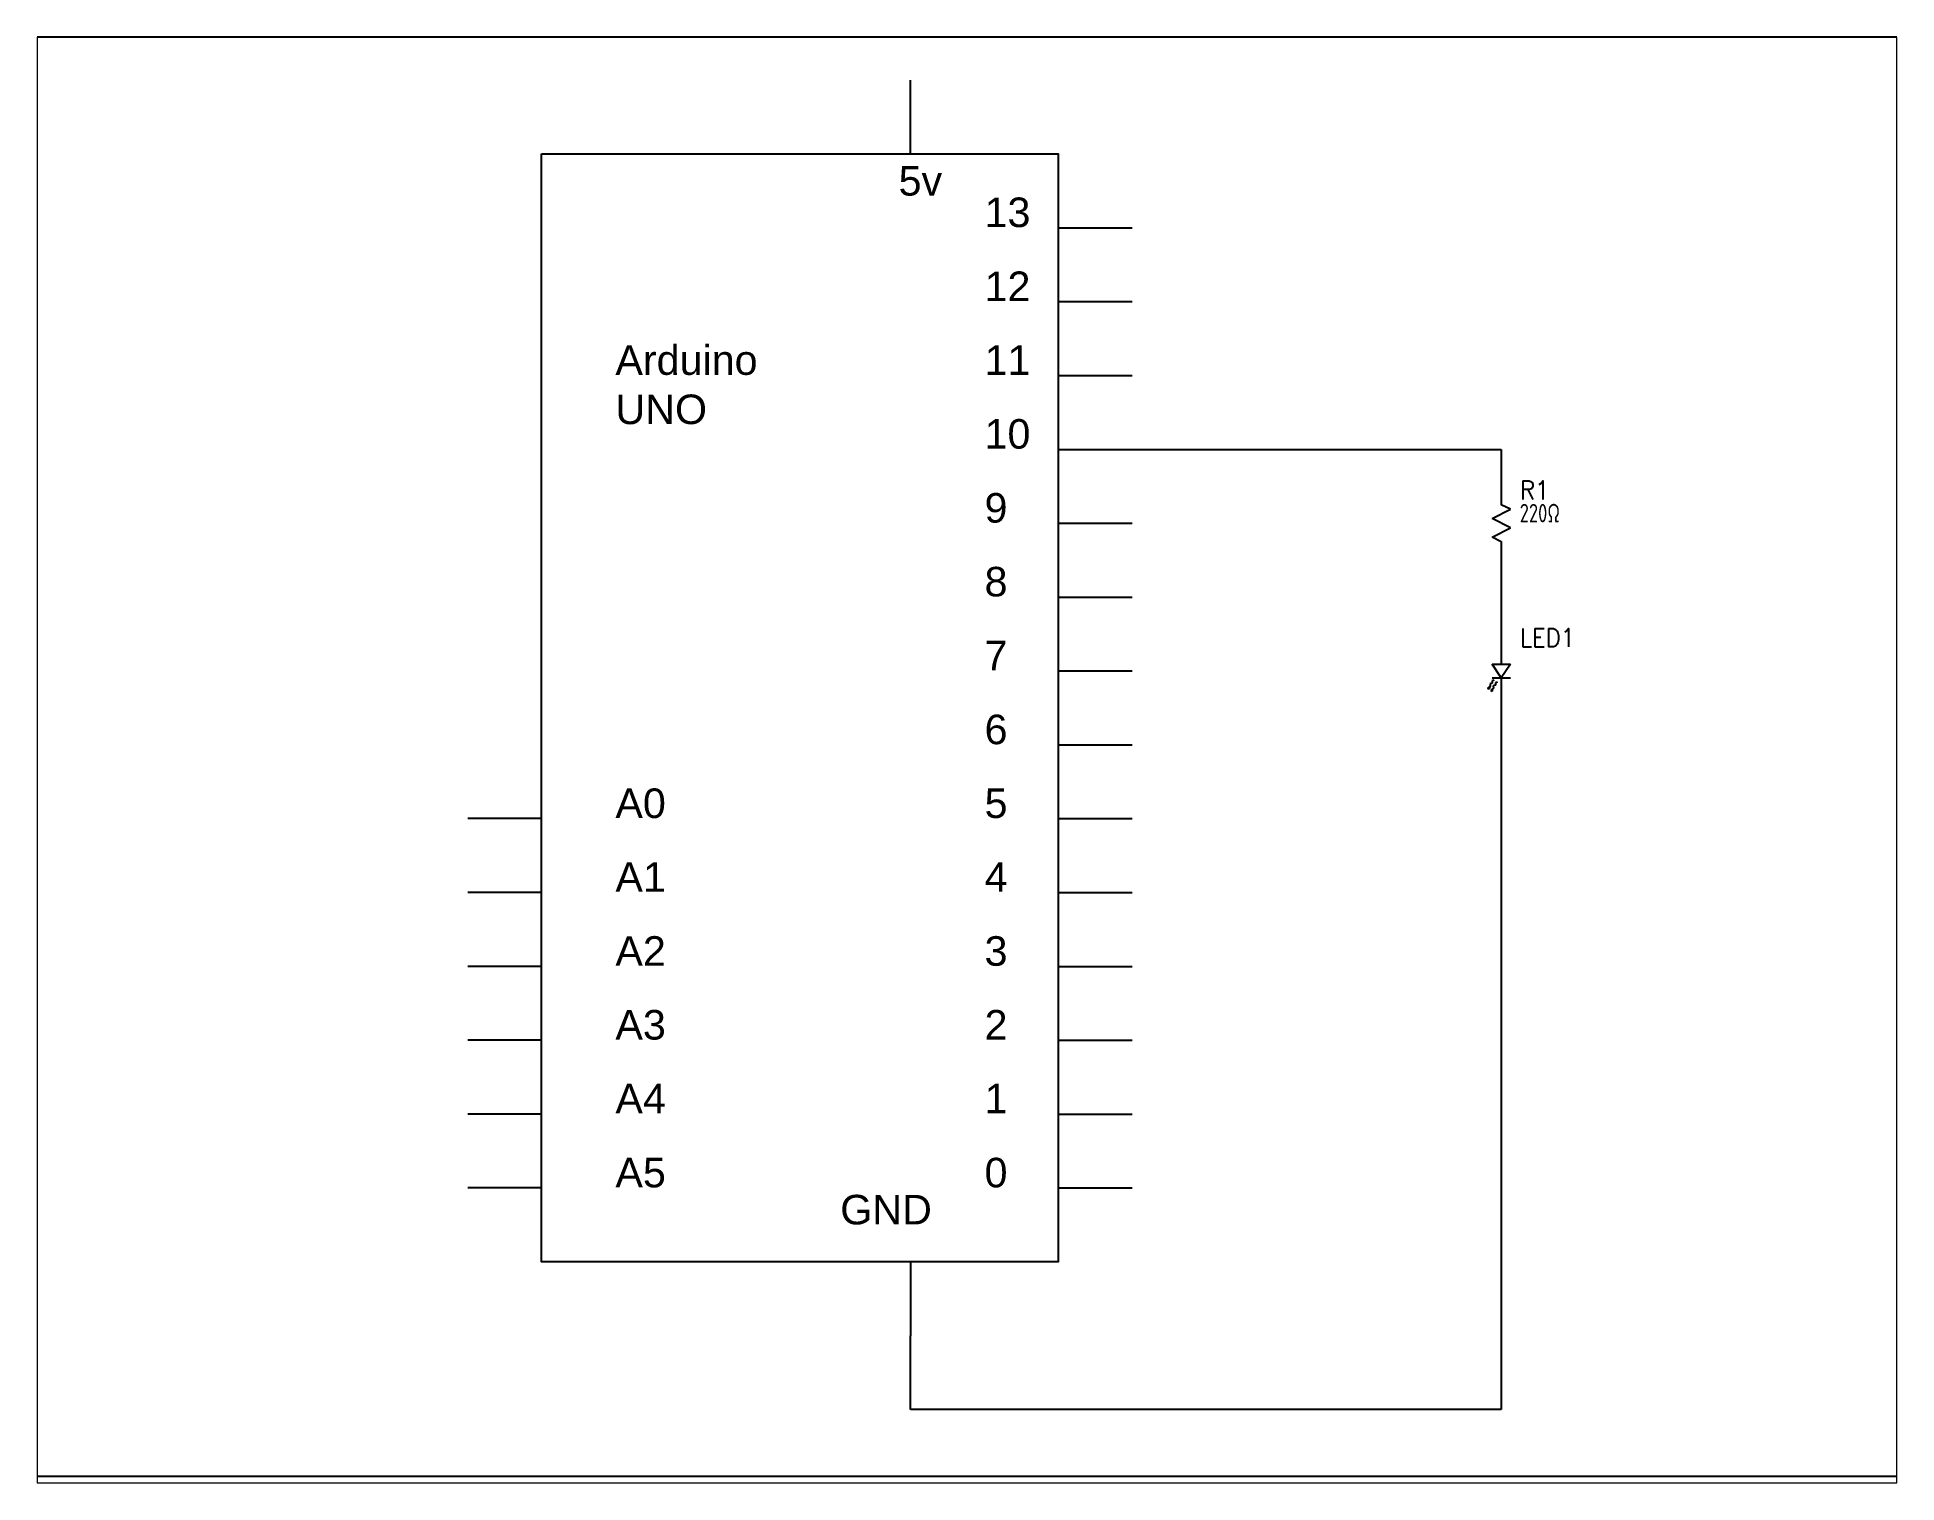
# Paper-space layout 'Layout1' of a CAD drawing. Header units: inches. Extents: x -0.3 to 10.7, y -0.3 to 8.2.
# The model-space entities are those that its viewports show. They can reach past a viewport. Long polylines and large blocks are cut down to what shows.
import ezdxf
from ezdxf.enums import TextEntityAlignment as Align

# ---------------------------------------------------------------- set-up
doc = ezdxf.new("R2010")
doc.units = ezdxf.units.IN
doc.header["$MEASUREMENT"] = 0
for name, color, linetype in [('MISC', 7, 'Continuous'), ('SYMS', 7, 'Continuous'), ('TAGS', 150, 'Continuous'), ('WIRES', 7, 'Continuous')]:
    doc.layers.add(name, color=color, linetype=linetype)
doc.styles.get("Standard").update_dxf_attribs({"font": 'arial.ttf'})
doc.styles.add('WD', font='romans.shx')

# ---------------------------------------------------------------- blocks, each defined once
blk = doc.blocks.new('VRE1')
for p, q in [((-0.062, 0.031), (0.062, 0.094)), ((0.062, -0.031), (-0.062, 0.031)), ((0.062, 0.094), (0, 0.125)), ((-0.062, -0.094), (0.062, -0.031)), ((0, -0.125), (-0.062, -0.094))]:
    blk.add_line(p, q)
at = {"style": 'WD'}
for tag, p, width in [('INST', (0.219, 0.488), 0.7), ('LOC', (0.219, 0.318), 0.7), ('TAG1', (0.127, 0.162), 0.9), ('RATING1', (0.125, 0.006), 0.7), ('RATING2', (0.125, -0.151), 0.7), ('DESC1', (0.129, -0.307), 0.7), ('DESC2', (0.129, -0.463), 0.7)]:
    blk.add_attdef(tag, p, '', height=0.125, dxfattribs=dict(at, width=width))
at = {"linetype": 'Continuous', "style": 'WD', "flags": 8}
blk.add_attdef('TERM01', text='', height=0.125, dxfattribs=at).set_placement((-0.055, 0.144), align=Align.RIGHT)
at = {"linetype": 'Continuous', "style": 'WD', "flags": 9}
for tag, p in [('ASSYCODE', (-0.094, 0.094)), ('CAT', (-0.139, 0.105)), ('MFG', (-0.12, 0.103))]:
    blk.add_attdef(tag, text='', height=0.01, rotation=90, dxfattribs=at).set_placement(p, align=Align.CENTER)
at = {"color": 7, "style": 'WD', "flags": 1}
for tag, p in [('X2TERM01', (0, 0.125)), ('X8TERM02', (0, -0.125))]:
    blk.add_attdef(tag, p, '', height=0.0125, dxfattribs=at)
at = {"style": 'WD', "flags": 9}
blk.add_attdef('FAMILY', (-0.184, 0.08), '', height=0.01, rotation=90, dxfattribs=at)
at = {"linetype": 'Continuous', "style": 'WD', "flags": 8}
blk.add_attdef('TERM02', text='', height=0.125, dxfattribs=at).set_placement((-0.041, -0.151), align=Align.TOP_RIGHT)
blk = doc.blocks.new('VDI1LED')
h = blk.add_hatch(color=256)
h.dxf.hatch_style = 1
h.paths.add_polyline_path([(-0.09, -0.124), (-0.078, -0.118), (-0.083, -0.114), (-0.088, -0.11)])
h = blk.add_hatch(color=256)
h.dxf.hatch_style = 1
h.paths.add_polyline_path([(-0.069, -0.138), (-0.056, -0.131), (-0.061, -0.128), (-0.066, -0.124)])
for p, q in [((0, -0.047), (-0.062, 0.047)), ((-0.062, 0.047), (0.062, 0.047)), ((0.062, 0.047), (0, -0.047)), ((-0.088, -0.11), (-0.09, -0.124)), ((-0.078, -0.118), (-0.09, -0.124)), ((-0.083, -0.114), (-0.088, -0.11)), ((-0.075, -0.103), (-0.083, -0.114)), ((-0.083, -0.114), (-0.078, -0.118)), ((-0.061, -0.083), (-0.076, -0.087)), ((-0.076, -0.087), (-0.075, -0.103)), ((-0.066, -0.124), (-0.069, -0.138)), ((-0.061, -0.128), (-0.066, -0.124)), ((-0.062, -0.047), (0.062, -0.047)), ((-0.047, -0.062), (-0.061, -0.066)), ((-0.061, -0.066), (-0.061, -0.083)), ((-0.053, -0.116), (-0.061, -0.128)), ((-0.039, -0.096), (-0.054, -0.1)), ((-0.054, -0.1), (-0.053, -0.116)), ((-0.025, -0.075), (-0.039, -0.08)), ((-0.039, -0.08), (-0.039, -0.096)), ((-0.056, -0.131), (-0.069, -0.138)), ((-0.061, -0.128), (-0.056, -0.131))]:
    blk.add_line(p, q)
at = {"style": 'WD'}
for tag, p, width in [('INST', (0.219, 0.488), 0.7), ('LOC', (0.219, 0.318), 0.7), ('TAG1', (0.127, 0.162), 0.9), ('RATING1', (0.125, 0.006), 0.7), ('RATING2', (0.125, -0.151), 0.7), ('DESC1', (0.129, -0.307), 0.7), ('DESC2', (0.129, -0.463), 0.7)]:
    blk.add_attdef(tag, p, '', height=0.125, dxfattribs=dict(at, width=width))
at = {"style": 'WD', "flags": 9}
for tag, p in [('WDBLKNAM', (-0.164, 0.205)), ('FAMILY', (-0.184, 0.205))]:
    blk.add_attdef(tag, p, '', height=0.01, rotation=90, dxfattribs=at)
for tag, p in [('ASSYCODE', (-0.094, 0.219)), ('CAT', (-0.139, 0.23)), ('MFG', (-0.12, 0.228))]:
    blk.add_attdef(tag, text='', height=0.01, rotation=90, dxfattribs=at).set_placement(p, align=Align.CENTER)
at = {"style": 'WD', "flags": 8}
blk.add_attdef('TERM01', text='', height=0.125, dxfattribs=at).set_placement((-0.055, 0.066), align=Align.RIGHT)
at = {"style": 'WD', "flags": 1}
for tag, p in [('X2TERM01', (0, 0.047)), ('X8TERM02', (0, -0.047))]:
    blk.add_attdef(tag, p, '', height=0.0125, dxfattribs=at)
at = {"style": 'WD', "flags": 8}
blk.add_attdef('TERM02', text='', height=0.125, dxfattribs=at).set_placement((-0.041, -0.173), align=Align.TOP_RIGHT)

msp = doc.modelspace()

# ---------------------------------------------------------------- linework, layer by layer
for points in [[(0, 40), (11, 40), (11, 48.5), (0, 48.5)], [(2.985, 47.811), (6.039, 47.811), (6.039, 41.266), (2.985, 41.266)]]:
    msp.add_lwpolyline(points, close=True)
at = {"layer": 'WIRES'}
for p, q in [((5.166, 47.811), (5.166, 48.247)), ((6.039, 47.374), (6.475, 47.374)), ((6.039, 46.938), (6.475, 46.938)), ((6.039, 46.502), (6.475, 46.502)), ((6.039, 46.065), (6.475, 46.065)), ((6.475, 46.065), (8.657, 46.065)), ((8.657, 46.065), (8.657, 45.738)), ((6.039, 45.629), (6.475, 45.629)), ((8.657, 45.52), (8.657, 44.797)), ((6.039, 45.193), (6.475, 45.193)), ((6.039, 44.756), (6.475, 44.756)), ((8.657, 44.715), (8.657, 40.393)), ((6.039, 44.32), (6.475, 44.32)), ((2.985, 43.884), (2.548, 43.884)), ((6.039, 43.884), (6.475, 43.884)), ((2.985, 43.447), (2.548, 43.447)), ((6.039, 43.447), (6.475, 43.447)), ((2.985, 43.011), (2.548, 43.011)), ((6.039, 43.011), (6.475, 43.011)), ((2.985, 42.575), (2.548, 42.575)), ((6.039, 42.575), (6.475, 42.575)), ((2.985, 42.138), (2.548, 42.138)), ((6.039, 42.138), (6.475, 42.138)), ((2.985, 41.702), (2.548, 41.702)), ((6.039, 41.702), (6.475, 41.702)), ((5.166, 41.266), (5.166, 40.829)), ((5.166, 40.393), (5.166, 40.829)), ((8.657, 40.393), (5.166, 40.393))]:
    msp.add_line(p, q, dxfattribs=at)

# ---------------------------------------------------------------- block references
at = {"layer": 'SYMS'}
ref = msp.add_blockref('VRE1', (8.657, 45.629), dxfattribs=dict(at, xscale=0.872672899201095, yscale=0.872672899201095, zscale=0.872672899201095))
ref.add_attrib('RATING1', '220Ω', (8.766, 45.634), dxfattribs={"layer": 'MISC', "height": 0.1091, "style": 'WD', "width": 0.7})
ref.add_attrib('TAG1', 'R1', (8.768, 45.77), dxfattribs={"layer": 'TAGS', "height": 0.1091, "style": 'WD', "width": 0.9})
ref = msp.add_blockref('VDI1LED', (8.657, 44.756), dxfattribs=dict(at, xscale=0.872672899201095, yscale=0.872672899201095, zscale=0.872672899201095))
ref.add_attrib('TAG1', 'LED1', (8.768, 44.898), dxfattribs={"layer": 'TAGS', "height": 0.1091, "style": 'WD', "width": 0.9})

# ---------------------------------------------------------------- texts
at = {"char_height": 0.17453, "attachment_point": 1}
for s, insert in [('{\\C256;\\c0;5v}', (5.095, 47.739)), ('{\\C256;\\c0;13}', (5.603, 47.553)), ('{\\C256;\\c0;12}', (5.603, 47.116)), ('{\\C256;\\c0;Arduino UNO}', (3.421, 46.68)), ('{\\C256;\\c0;11}', (5.603, 46.68)), ('{\\C256;\\c0;10}', (5.603, 46.244)), ('{\\C256;\\c0;9}', (5.603, 45.807)), ('{\\C256;\\c0;8}', (5.603, 45.371)), ('{\\C256;\\c0;7}', (5.603, 44.935)), ('{\\C256;\\c0;6}', (5.603, 44.498)), ('{\\C256;\\c0;A0}', (3.421, 44.062)), ('{\\C256;\\c0;5}', (5.603, 44.062)), ('{\\C256;\\c0;A1}', (3.421, 43.626)), ('{\\C256;\\c0;4}', (5.603, 43.626)), ('{\\C256;\\c0;A2}', (3.421, 43.189)), ('{\\C256;\\c0;3}', (5.603, 43.189)), ('{\\C256;\\c0;A3}', (3.421, 42.753)), ('{\\C256;\\c0;2}', (5.603, 42.753)), ('{\\C256;\\c0;A4}', (3.421, 42.317)), ('{\\C256;\\c0;1}', (5.603, 42.317)), ('{\\C256;\\c0;A5}', (3.421, 41.88)), ('{\\C256;\\c0;0}', (5.603, 41.88)), ('{\\C256;\\c0;GND}', (4.75, 41.661))]:
    msp.add_mtext_dynamic_manual_height_columns(s, width=0.42662, gutter_width=0.873, heights=[0], dxfattribs=dict(at, insert=insert))

psp = doc.layouts.get("Layout1")

# ---------------------------------------------------------------- viewports
at = {"layer": '0'}
psp.add_viewport(center=(5.24, 3.927), size=(10.992, 8.54027), view_center_point=(5.499, 44.23), view_height=8.54027, dxfattribs=at)

doc.saveas('drawing.dxf')
